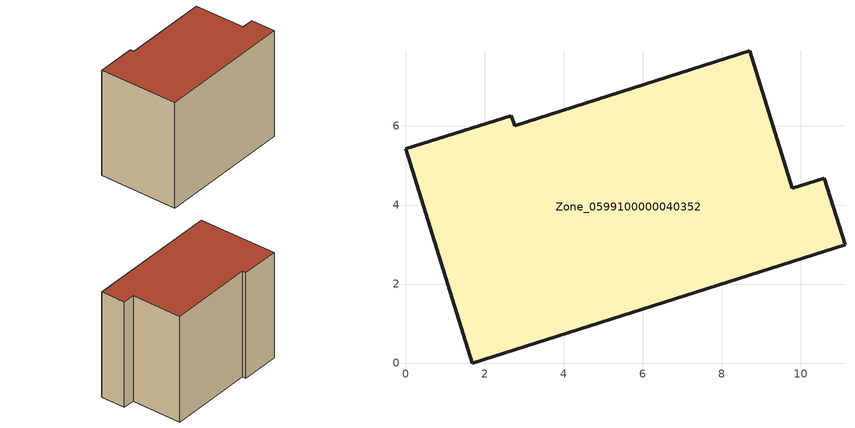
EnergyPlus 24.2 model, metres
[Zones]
Zone_0599100000040352
 floor ground (C_G): 1.69,0 0,5.43 2.68,6.26 2.76,6 8.71,7.9 9.78,4.43 10.6,4.68 11.12,3 z0
 wall outside (C_F): 0,5.43 1.69,0 11.12,3 10.6,4.68 9.78,4.43 8.71,7.9 2.76,6 2.68,6.26 0,5.43 z0:7.79
 roof outside (C_R): 10.6,4.68 9.78,4.43 8.71,7.9 2.76,6 2.68,6.26 0,5.43 1.69,0 11.12,3 z7.79
[BUILDING]
Pand.0599100000040352: North Axis=0; Terrain=City; Loads Convergence Tolerance Value=0.04; Temperature Convergence Tolerance Value=0.4; Solar Distribution=FullExterior; Maximum Number of Warmup Days=25; Minimum Number of Warmup Days=1
[Site:Location]
Rotterdam.The.Hague.AP_ZH_NLD Design_Conditions: Latitude=51.96; Longitude=4.45; Time Zone=1; Elevation=-4.5
[SITE:GROUNDTEMPERATURE:BUILDINGSURFACE]
18, 18, 18, 18, 18, 18, 18, 18, 18, 18, 18, 18
[MATERIAL] Thermal Absorptance=0.9; Solar Absorptance=0.7; Visible Absorptance=0.7
Name | Roughness | Thickness | Conductivity | Density | Specific Heat
G.TI.1975-1991 | MediumSmooth | 0.15 | 0.288461 | 540 | 1210
F.TI.1975-1991 | Rough | 0.3 | 0.230769 | 1920 | 840
R.TI.1975-1991 | MediumRough | 0.2 | 0.153846 | 1500 | 1000
[CONSTRUCTION]
C_G: G.TI.1975-1991
C_F: F.TI.1975-1991
C_R: R.TI.1975-1991
[ZONE]
Zone_0599100000040352: Type=1; Multiplier=1; Ceiling Height=Autocalculate; Volume=Autocalculate; Floor Area=autocalculate; Part of Total Floor Area=Yes
[ZONEINFILTRATION:DESIGNFLOWRATE]
Infil_Zone_0599100000040352: Zone or ZoneList or Space or SpaceList=Zone_0599100000040352; Schedule=AlwaysOn; Design Flow Rate Calculation Method=Flow/Area; Flow Rate per Floor Area=0.003; Constant Term Coefficient=1; Temperature Term Coefficient=0; Velocity Term Coefficient=0; Velocity Squared Term Coefficient=0
[HVACTEMPLATE:ZONE:IDEALLOADSAIRSYSTEM]
Zone_0599100000040352: Maximum Heating Supply Air Temperature=50; Minimum Cooling Supply Air Temperature=13; Maximum Heating Supply Air Humidity Ratio=0.0156; Minimum Cooling Supply Air Humidity Ratio=0.0077; Heating Limit=NoLimit; Cooling Limit=NoLimit; Dehumidification Control Type=ConstantSensibleHeatRatio; Cooling Sensible Heat Ratio=0.7; Dehumidification Setpoint=60; Humidification Control Type=None; Humidification Setpoint=30; Outdoor Air Method=None; Outdoor Air Flow Rate per Person=0.00944; Outdoor Air Flow Rate per Zone Floor Area=0; Outdoor Air Flow Rate per Zone=0; Demand Controlled Ventilation Type=None; Outdoor Air Economizer Type=NoEconomizer; Heat Recovery Type=None; Sensible Heat Recovery Effectiveness=0.7; Latent Heat Recovery Effectiveness=0.65
[ZONECONTROL:THERMOSTAT]
ThermostatControl_Zone_0599100000040352: Zone or ZoneList=Zone_0599100000040352; Control Type Schedule=DualSetpointControlType; Control 1=Thermostat_Zone_0599100000040352; Temperature Difference Between Cutout And Setpoint=0
[THERMOSTATSETPOINT:DUALSETPOINT]
Thermostat_Zone_0599100000040352: Heating Setpoint Temperature Schedule=HeatingSetpoint_Zone_0599100000040352; Cooling Setpoint Temperature Schedule=CoolingSetpoint_Zone_0599100000040352
[SCHEDULE:COMPACT]
HeatingSetpoint_Zone_0599100000040352: Through: 12/31, For: AllDays, Until: 24:00, 21
CoolingSetpoint_Zone_0599100000040352: Through: 12/31, For: AllDays, Until: 24:00, 24
DualSetpointControlType: Through: 12/31, For: AllDays, Until: 24:00, 4
AlwaysOn: Through: 12/31, For: AllDays, Until: 24:00, 1
